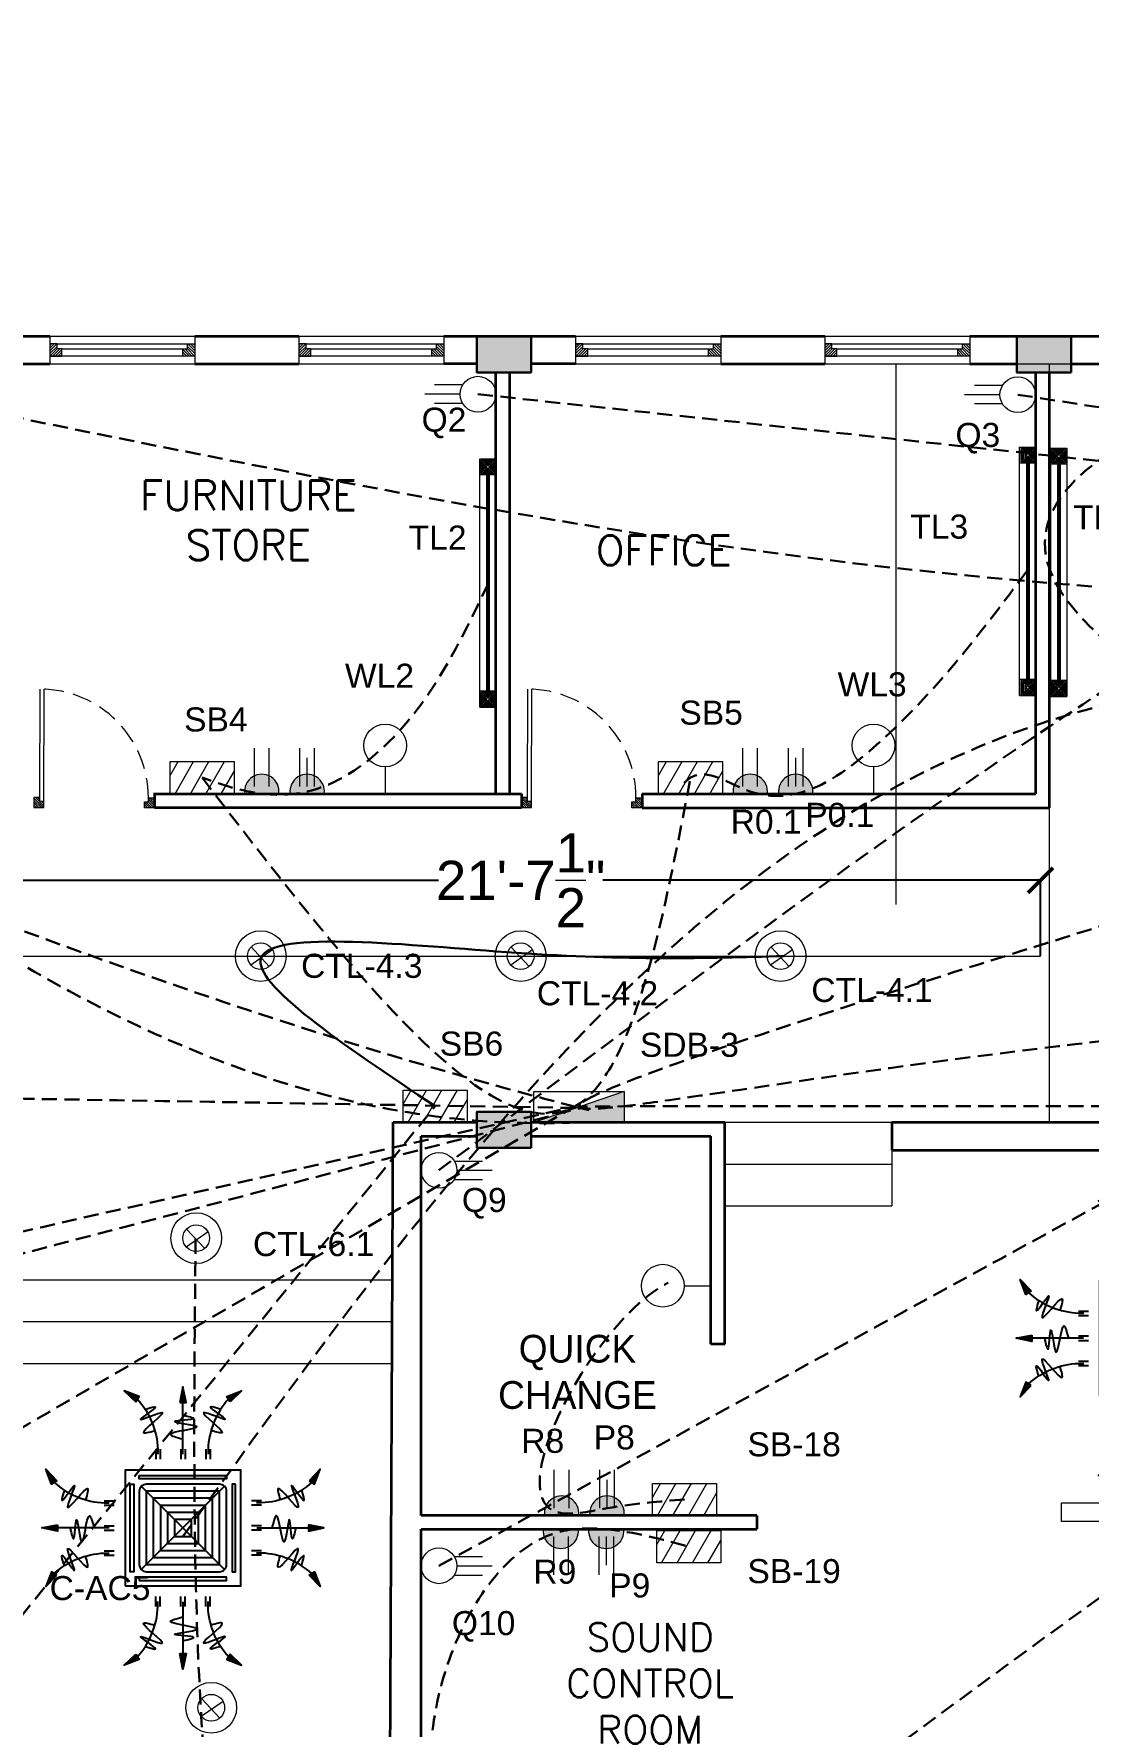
# Model space of a CAD drawing. Header units: inches. Extents: x 845 to 17085, y 908 to 10810.
# Drawn here: x 4274.1 to 4537.1, y 6670.6 to 7092.8 of the extents above; entities that cross this region are included whole.
import ezdxf

# ---------------------------------------------------------------- set-up
doc = ezdxf.new("R2010")
doc.units = ezdxf.units.IN
doc.header["$LTSCALE"] = 15
doc.header["$MEASUREMENT"] = 0
for name, pattern in [('ACAD_ISO04W100', [30.5, 24, -3, 0.5, -3]), ('CENTER2', [1.125, 0.75, -0.125, 0.125, -0.125]), ('CONTINUA', [0]), ('DASHED2', [0.375, 0.25, -0.125]), ('HIDDEN', [0.375, 0.25, -0.125])]:
    doc.linetypes.add(name, pattern=pattern)
for name, color, linetype, lineweight in [('.15', 4, 'Continuous', 15), ('c1', 21, 'Continuous', 30), ('E. Fixture', 6, 'Continuous', 20), ('FURN', 43, 'Continuous', 18), ('FURN 2', 34, 'Continuous', 15), ('GRID', 8, 'ACAD_ISO04W100', 5), ('HATCH', 251, 'Continuous', 5), ('humans', 7, 'Continuous', 15), ('PDF_Layer1', 1, 'Continuous', 18), ('SLD', 140, 'Continuous', 9), ('wall 1', 1, 'Continuous', 35), ('WIND & DOOR', 160, 'Continuous', 9)]:
    doc.layers.add(name, color=color, linetype=linetype, lineweight=lineweight)
for name, color, linetype in [('AIR', 7, 'Continuous'), ('AIR-00', 8, 'Continuous'), ('AIR-01', 105, 'Continuous'), ('AIR-02', 2, 'Continuous'), ('AIR-04', 40, 'Continuous'), ('DB cable', 141, 'HIDDEN'), ('SB cable', 58, 'CENTER2'), ('Text', 255, 'Continuous')]:
    doc.layers.add(name, color=color, linetype=linetype)
doc.layers.add('door and window', color=7, linetype='Continuous', lineweight=25, true_color=0x0609c1)
doc.styles.add('ROMANS', font='ROMANS')
doc.styles.get("Standard").update_dxf_attribs({"font": 'arial.ttf'})
doc.dimstyles.get("Standard").update_dxf_attribs({"dimtxt": 9.75, "dimasz": 6.25, "dimexe": 0.18, "dimexo": 0.0625, "dimgap": 0.09, "dimtad": 0, "dimdec": 1, "dimzin": 0, "dimdsep": 46, "dimlunit": 4, "dimtxsty": 'Standard', "dimblk": 'ARCHTICK', "dimcen": 0.09, "dimadec": 0, "dimazin": 0, "dimtfac": 1, "dimtdec": 1, "dimtofl": 0, "dimtmove": 0, "dimatfit": 3, "dimldrblk": 'ARCHTICK', "dimfxl": 1, "dimtolj": 1, "dimtzin": 0, "dimlwd": 25, "dimarcsym": 0})

# ---------------------------------------------------------------- blocks, each defined once
blk = doc.blocks.new('C')
at = {"layer": 'E. Fixture'}
blk.add_hatch(color=256, dxfattribs=at).paths.add_polyline_path([(27131.11, -3595.1), (27140.34, -3595.1), (27140.34, -3591.94)])
blk.add_line((27140.34, -3591.94), (27131.11, -3595.1), dxfattribs=at)
blk.add_lwpolyline([(27131.11, -3591.94), (27140.34, -3591.94), (27140.34, -3595.1), (27131.11, -3595.1), (27131.11, -3591.94)], dxfattribs=at)
blk = doc.blocks.new('05')
at = {"layer": 'E. Fixture'}
blk.add_hatch(color=256, dxfattribs=at).paths.add_polyline_path([(27124.32, -3822.56), (27124.32, -3814.56, 1.138442)])
for p, q in [((27124.32, -3822.56), (27124.32, -3814.56)), ((27122.65, -3816.83), (27113.67, -3816.83)), ((27122.65, -3818.56), (27115.97, -3818.56)), ((27122.65, -3820.28), (27113.67, -3820.28))]:
    blk.add_line(p, q, dxfattribs=at)
blk.add_arc((27123.8, -3818.56), 4.03, 82.5917, 277.4083, dxfattribs=at)
blk = doc.blocks.new('10')
at = {"layer": 'E. Fixture'}
blk.add_hatch(color=256, dxfattribs=at).paths.add_polyline_path([(27132.13, -3831.38), (27132.13, -3823.38, 1.138442)])
for p, q in [((27130.46, -3825.65), (27121.48, -3825.65)), ((27132.13, -3831.38), (27132.13, -3823.38)), ((27130.46, -3829.1), (27121.48, -3829.1))]:
    blk.add_line(p, q, dxfattribs=at)
blk.add_arc((27131.61, -3827.38), 4.03, 82.5917, 277.4083, dxfattribs=at)
blk = doc.blocks.new('oo')
at = {"layer": 'E. Fixture', "lineweight": 15}
for p, q in [((755.23, 589.1), (809.18, 589.1)), ((755.23, 589.03), (809.18, 589.03)), ((755.23, 588.97), (809.18, 588.97)), ((755.23, 588.9), (809.18, 588.9)), ((755.23, 588.77), (809.18, 588.77)), ((755.23, 588.63), (809.18, 588.63)), ((755.23, 588.57), (809.18, 588.57)), ((755.23, 588.5), (809.18, 588.5)), ((755.23, 588.43), (809.18, 588.43)), ((755.23, 588.43), (809.18, 588.43))]:
    blk.add_line(p, q, dxfattribs=at)
at = {"layer": 'E. Fixture', "color": 5, "lineweight": 15}
blk.add_lwpolyline([(751.23, 590.77), (813.18, 590.77), (813.18, 586.76), (751.23, 586.76), (751.23, 590.77)], dxfattribs=at)
at = {"layer": 'HATCH', "lineweight": 15}
for points in [[(751.23, 590.77), (755.23, 590.77), (755.23, 586.76), (751.23, 586.76)], [(751.56, 590.43), (754.89, 590.43), (754.89, 587.1), (751.56, 587.1)], [(751.89, 590.1), (754.56, 590.1), (754.56, 587.43), (751.89, 587.43)], [(752.23, 589.77), (754.23, 589.77), (754.23, 587.76), (752.23, 587.76)], [(752.56, 589.43), (753.89, 589.43), (753.89, 588.1), (752.56, 588.1)], [(752.89, 589.1), (753.56, 589.1), (753.56, 588.43), (752.89, 588.43)], [(813.18, 590.77), (809.18, 590.77), (809.18, 586.76), (813.18, 586.76)], [(812.85, 590.43), (809.51, 590.43), (809.51, 587.1), (812.85, 587.1)], [(812.52, 590.1), (809.85, 590.1), (809.85, 587.43), (812.52, 587.43)], [(812.18, 589.77), (810.18, 589.77), (810.18, 587.76), (812.18, 587.76)], [(811.85, 589.43), (810.52, 589.43), (810.52, 588.1), (811.85, 588.1)], [(811.52, 589.1), (810.85, 589.1), (810.85, 588.43), (811.52, 588.43)]]:
    blk.add_lwpolyline(points, close=True, dxfattribs=at)
blk = doc.blocks.new('FCU-13000P (CASSETTE SPLIT)')
at = {"layer": 'AIR-00', "ltscale": 3}
for p, q in [((0, 0.523), (0, 1)), ((-0.193, 0.558), (-0.193, 0.487)), ((-0.162, 0.558), (-0.162, 0.487)), ((-0.016, 0.558), (-0.016, 0.487)), ((0.016, 0.558), (0.016, 0.487)), ((0.162, 0.558), (0.162, 0.487)), ((0.193, 0.558), (0.193, 0.487)), ((-0.558, 0.193), (-0.487, 0.193)), ((-0.558, 0.162), (-0.487, 0.162)), ((0.558, 0.193), (0.487, 0.193)), ((0.558, 0.162), (0.487, 0.162)), ((-0.523, 0), (-1, 0)), ((-0.558, 0.016), (-0.487, 0.016)), ((0.558, 0.016), (0.487, 0.016)), ((0.523, 0), (1, 0)), ((-0.558, -0.016), (-0.487, -0.016)), ((0.558, -0.016), (0.487, -0.016)), ((-0.558, -0.162), (-0.487, -0.162)), ((-0.558, -0.193), (-0.487, -0.193)), ((0.558, -0.162), (0.487, -0.162)), ((0.558, -0.193), (0.487, -0.193)), ((-0.193, -0.558), (-0.193, -0.487)), ((-0.162, -0.558), (-0.162, -0.487)), ((-0.016, -0.558), (-0.016, -0.487)), ((0, -0.523), (0, -1)), ((0.016, -0.558), (0.016, -0.487)), ((0.162, -0.558), (0.162, -0.487)), ((0.193, -0.558), (0.193, -0.487))]:
    blk.add_line(p, q, dxfattribs=at)
at = {"layer": 'AIR-00'}
for p, q in [((0.295, -0.295), (-0.295, 0.295)), ((0.295, 0.295), (-0.295, -0.295))]:
    blk.add_line(p, q, dxfattribs=at)
at = {"layer": 'AIR-00', "ltscale": 3}
for points in [[(-0.335, 0.895), (-0.311, 0.932), (-0.416, 0.973)], [(-0.022, 0.89), (0.022, 0.89), (0, 1)], [(0.335, 0.895), (0.311, 0.932), (0.416, 0.973)], [(-0.895, 0.335), (-0.932, 0.311), (-0.973, 0.416)], [(0.895, 0.335), (0.932, 0.311), (0.973, 0.416)], [(-0.89, 0.022), (-0.89, -0.022), (-1, 0)], [(0.89, 0.022), (0.89, -0.022), (1, 0)], [(-0.895, -0.335), (-0.932, -0.311), (-0.973, -0.416)], [(0.895, -0.335), (0.932, -0.311), (0.973, -0.416)], [(-0.335, -0.895), (-0.311, -0.932), (-0.416, -0.973)], [(-0.022, -0.89), (0.022, -0.89), (0, -1)], [(0.335, -0.895), (0.311, -0.932), (0.416, -0.973)]]:
    blk.add_lwpolyline(points, close=True, dxfattribs=at)
at = {"layer": 'AIR-00'}
for points in [[(-0.323, 0.914, -0.171809), (-0.178, 0.558), (-0.178, 0.522)], [(0.323, 0.914, 0.171809), (0.178, 0.558), (0.178, 0.522)], [(-0.914, 0.323, 0.171809), (-0.558, 0.178), (-0.522, 0.178)], [(0.914, 0.323, -0.171809), (0.558, 0.178), (0.522, 0.178)], [(-0.914, -0.323, -0.171809), (-0.558, -0.178), (-0.522, -0.178)], [(0.914, -0.323, 0.171809), (0.558, -0.178), (0.522, -0.178)], [(-0.323, -0.914, 0.171809), (-0.178, -0.558), (-0.178, -0.522)], [(0.323, -0.914, -0.171809), (0.178, -0.558), (0.178, -0.522)]]:
    blk.add_lwpolyline(points, format="xyb", dxfattribs=at)
for points in [[(-0.26, -0.26), (0.26, -0.26), (0.26, 0.26), (-0.26, 0.26)], [(-0.21, -0.21), (0.21, -0.21), (0.21, 0.21), (-0.21, 0.21)], [(-0.16, -0.16), (0.16, -0.16), (0.16, 0.16), (-0.16, 0.16)], [(-0.11, -0.11), (0.11, -0.11), (0.11, 0.11), (-0.11, 0.11)], [(-0.06, -0.06), (0.06, -0.06), (0.06, 0.06), (-0.06, 0.06)]]:
    blk.add_lwpolyline(points, close=True, dxfattribs=at)
at = {"layer": 'AIR-00', "ltscale": 3}
for points in [[(-0.268, 0.84), (-0.231, 0.852), (-0.134, 0.882), (-0.422, 0.704), (0.005, 0.903), (-0.358, 0.645), (-0.239, 0.678), (-0.199, 0.69)], [(0.268, 0.84), (0.231, 0.852), (0.134, 0.882), (0.422, 0.704), (-0.005, 0.903), (0.358, 0.645), (0.239, 0.678), (0.199, 0.69)], [(-0.84, 0.268), (-0.852, 0.231), (-0.882, 0.134), (-0.704, 0.422), (-0.903, -0.005), (-0.645, 0.358), (-0.678, 0.239), (-0.69, 0.199)], [(0.84, 0.268), (0.852, 0.231), (0.882, 0.134), (0.704, 0.422), (0.903, -0.005), (0.645, 0.358), (0.678, 0.239), (0.69, 0.199)], [(-0.84, -0.268), (-0.852, -0.231), (-0.882, -0.134), (-0.704, -0.422), (-0.903, 0.005), (-0.645, -0.358), (-0.678, -0.239), (-0.69, -0.199)], [(0.84, -0.268), (0.852, -0.231), (0.882, -0.134), (0.704, -0.422), (0.903, 0.005), (0.645, -0.358), (0.678, -0.239), (0.69, -0.199)], [(-0.268, -0.84), (-0.231, -0.852), (-0.134, -0.882), (-0.422, -0.704), (0.005, -0.903), (-0.358, -0.645), (-0.239, -0.678), (-0.199, -0.69)], [(0.268, -0.84), (0.231, -0.852), (0.134, -0.882), (0.422, -0.704), (-0.005, -0.903), (0.358, -0.645), (0.239, -0.678), (0.199, -0.69)]]:
    blk.add_open_spline(points, degree=3, knots=[0.0032834, 0.0032834, 0.0032834, 0.0032834, 0.0712567, 0.1924075, 0.3347111, 0.5062145, 0.5813292, 0.5813292, 0.5813292, 0.5813292], dxfattribs=at)
for points in [[(0, 0.8), (0.077, 0.776), (-0.058, 0.755), (0.098, 0.718), (-0.087, 0.663), (0, 0.631)], [(-0.8, 0), (-0.776, -0.077), (-0.755, 0.058), (-0.718, -0.098), (-0.663, 0.087), (-0.631, 0)], [(0.8, 0), (0.776, -0.077), (0.755, 0.058), (0.718, -0.098), (0.663, 0.087), (0.631, 0)], [(0, -0.8), (0.077, -0.776), (-0.058, -0.755), (0.098, -0.718), (-0.087, -0.663), (0, -0.631)]]:
    blk.add_spline(points, degree=3, dxfattribs=at)
for points in [[(-0.416, 0.973), (-0.335, 0.895), (-0.311, 0.932)], [(0, 1), (-0.022, 0.89), (0.022, 0.89)], [(0.416, 0.973), (0.335, 0.895), (0.311, 0.932)], [(-0.973, 0.416), (-0.895, 0.335), (-0.932, 0.311)], [(0.973, 0.416), (0.895, 0.335), (0.932, 0.311)], [(-1, 0), (-0.89, 0.022), (-0.89, -0.022)], [(1, 0), (0.89, 0.022), (0.89, -0.022)], [(-0.973, -0.416), (-0.895, -0.335), (-0.932, -0.311)], [(0.973, -0.416), (0.895, -0.335), (0.932, -0.311)], [(-0.416, -0.973), (-0.335, -0.895), (-0.311, -0.932)], [(0, -1), (-0.022, -0.89), (0.022, -0.89)], [(0.416, -0.973), (0.335, -0.895), (0.311, -0.932)]]:
    blk.add_solid(points, dxfattribs=at)
at = {"layer": 'AIR-01'}
for points in [[(-0.31, 0.372), (0.31, 0.372), (0.31, 0.348), (-0.31, 0.348)], [(-0.373, 0.31), (-0.348, 0.31), (-0.348, -0.31), (-0.373, -0.31)], [(0.372, 0.31), (0.348, 0.31), (0.348, -0.31), (0.372, -0.31)], [(-0.31, -0.373), (0.31, -0.373), (0.31, -0.348), (-0.31, -0.348)]]:
    blk.add_lwpolyline(points, close=True, dxfattribs=at)
at = {"layer": 'AIR-02'}
blk.add_lwpolyline([(-0.26, -0.31), (0.26, -0.31, 0.414214), (0.31, -0.26), (0.31, 0.26, 0.414214), (0.26, 0.31), (-0.26, 0.31, 0.414214), (-0.31, 0.26), (-0.31, -0.26, 0.414214)], format="xyb", close=True, dxfattribs=at)
at = {"layer": 'AIR-04'}
blk.add_lwpolyline([(-0.41, -0.41), (0.41, -0.41), (0.41, 0.41), (-0.41, 0.41)], close=True, dxfattribs=at)
blk = doc.blocks.new('_ArchTick')
at = {"layer": 'GRID', "color": 0, "const_width": 0.15}
blk.add_lwpolyline([(-0.5, -0.5), (0.5, 0.5)], dxfattribs=at)
blk = doc.blocks.new('*D204')
at = {"layer": 'Defpoints', "color": 0, "linetype": 'ByBlock', "lineweight": 211, "transparency": 16777216}
for p in [(4265.85, 6881.62), (4265.85, 6862.71), (4525.19, 6862.71)]:
    blk.add_point(p, dxfattribs=at)
at = {"layer": 'humans', "color": 0, "linetype": 'ByBlock', "lineweight": -2, "transparency": 16777216}
for p, q in [((4265.85, 6862.77), (4265.85, 6881.8)), ((4525.19, 6862.77), (4525.19, 6881.8))]:
    blk.add_line(p, q, dxfattribs=at)
at = {"layer": 'humans', "color": 0, "linetype": 'Continuous', "lineweight": 25, "transparency": 16777216}
for p, q in [((4265.85, 6881.62), (4375.05, 6881.62)), ((4525.19, 6881.62), (4416, 6881.62))]:
    blk.add_line(p, q, dxfattribs=at)
at = {"layer": 'humans', "color": 0, "linetype": 'ByBlock', "lineweight": 25, "transparency": 16777216, "xscale": 6.25, "yscale": 6.25, "zscale": 6.25}
for p, rotation in [((4265.85, 6881.62), 179.9999999999604), ((4525.19, 6881.62), 359.9999999999604)]:
    blk.add_blockref('_ArchTick', p, dxfattribs=dict(at, rotation=rotation))
at = {"layer": 'humans', "color": 0, "linetype": 'ByBlock', "transparency": 16777216, "insert": (4395.52, 6881.62), "char_height": 9.75, "attachment_point": 5}
blk.add_mtext('\\A1;21\'-7{\\H1x;\\S1/2;}"', dxfattribs=at)

msp = doc.modelspace()

# ---------------------------------------------------------------- hatches: boundary and pattern name
at = {"layer": 'E. Fixture', "lineweight": 5}
h = msp.add_hatch(dxfattribs=at)
h.set_pattern_fill('ANSI31', color=256, scale=26.668912, angle=15, style=0)
h.set_pattern_definition([(60, (-66523.5094, 14341.5154), (-2.88699442, 1.666807), [])])
h.paths.add_polyline_path([(4308.04, 6903.22), (4324.04, 6903.22), (4324.04, 6911.23), (4308.04, 6911.23)])
h = msp.add_hatch(dxfattribs=at)
h.set_pattern_fill('ANSI31', color=256, scale=26.668912, angle=15, style=0)
h.set_pattern_definition([(60, (-66401.6426, 14341.5154), (-2.88699442, 1.666807), [])])
h.paths.add_polyline_path([(4429.91, 6903.22), (4445.91, 6903.22), (4445.91, 6911.23), (4429.91, 6911.23)])
h = msp.add_hatch(dxfattribs=at)
h.set_pattern_fill('ANSI31', color=256, scale=26.668912, angle=15, style=0)
h.set_pattern_definition([(60, (-66465.3825, 14259.537), (-2.88699442, 1.666807), [])])
h.paths.add_polyline_path([(4366.17, 6821.25), (4382.17, 6821.25), (4382.17, 6829.25), (4366.17, 6829.25)])
h = msp.add_hatch(dxfattribs=at)
h.set_pattern_fill('ANSI31', color=256, scale=26.668912, angle=15, style=0)
h.set_pattern_definition([(60, (-66403.1404, 14161.4848), (-2.88699442, 1.666807), [])])
h.paths.add_polyline_path([(4428.41, 6723.19), (4444.41, 6723.19), (4444.41, 6731.19), (4428.41, 6731.19)])
h = msp.add_hatch(dxfattribs=at)
h.set_pattern_fill('ANSI31', color=256, scale=26.668912, angle=15, style=0)
h.set_pattern_definition([(60, (-66402.1014, 14149.6884), (-2.88699442, 1.666807), [])])
h.paths.add_polyline_path([(4429.45, 6711.4), (4445.45, 6711.4), (4445.45, 6719.4), (4429.45, 6719.4)])
at = {"layer": 'HATCH'}
h = msp.add_hatch(color=256, dxfattribs=at)
h.dxf.hatch_style = 1
h.paths.add_polyline_path([(4398.17, 7017.37), (4398.17, 7008.32), (4384.6, 7008.32), (4384.6, 7017.37)])
h = msp.add_hatch(color=256, dxfattribs=at)
h.dxf.hatch_style = 1
h.paths.add_polyline_path([(4532.85, 7017.37), (4532.85, 7008.32), (4519.28, 7008.32), (4519.28, 7017.37)])
at = {"layer": 'HATCH', "lineweight": 0, "true_color": 0x000000}
h = msp.add_hatch(dxfattribs=at)
h.set_pattern_fill('ANSI31', color=18, scale=0.120624, angle=90)
h.set_pattern_definition([(135, (968244.89692, -905098.8469), (-0.27080908924, -0.27080908924), [])])
h.paths.add_polyline_path([(4275.57, 6901.26), (4275.58, 6902.26), (4274.07, 6902.26), (4274.06, 6899.76), (4276.57, 6899.75), (4276.57, 6901.26)])
h.paths.add_polyline_path([(4302.64, 6901.22), (4301.64, 6901.22), (4301.64, 6899.71), (4304.14, 6899.71), (4304.15, 6902.22), (4302.64, 6902.22)])
h = msp.add_hatch(dxfattribs=at)
h.set_pattern_fill('ANSI31', color=18, scale=0.120624, angle=90)
h.set_pattern_definition([(135, (968366.54948, -905098.8469), (-0.27080908924, -0.27080908924), [])])
h.paths.add_polyline_path([(4397.22, 6901.26), (4397.23, 6902.26), (4395.72, 6902.26), (4395.72, 6899.76), (4398.22, 6899.75), (4398.22, 6901.26)])
h.paths.add_polyline_path([(4424.29, 6901.22), (4423.29, 6901.22), (4423.29, 6899.71), (4425.8, 6899.71), (4425.8, 6902.22), (4424.29, 6902.22)])
at = {"layer": 'HATCH'}
h = msp.add_hatch(color=256, dxfattribs=at)
h.dxf.hatch_style = 1
h.paths.add_polyline_path([(4398.17, 6823.91), (4398.17, 6814.87), (4384.6, 6814.87), (4384.6, 6823.91)])

# ---------------------------------------------------------------- linework, layer by layer
at = {"layer": '.15', "lineweight": 15}
for p, q in [((4278.04, 7017.37), (4314.23, 7017.37)), ((4340.17, 7017.37), (4376.36, 7017.37)), ((4409.24, 7017.37), (4445.43, 7017.37)), ((4471.37, 7017.37), (4507.56, 7017.37)), ((4278.04, 7010.43), (4314.23, 7010.43)), ((4340.17, 7010.43), (4376.36, 7010.43)), ((4409.24, 7010.43), (4445.43, 7010.43)), ((4471.37, 7010.43), (4507.56, 7010.43))]:
    msp.add_line(p, q, dxfattribs=at)
at = {"layer": 'c1'}
for points in [[(4398.17, 7008.32), (4398.17, 7017.37), (4384.6, 7017.37), (4384.6, 7008.32)], [(4532.85, 7008.32), (4532.85, 7017.37), (4519.28, 7017.37), (4519.28, 7008.32)], [(4398.17, 6814.87), (4398.17, 6823.91), (4384.6, 6823.91), (4384.6, 6814.87)]]:
    msp.add_lwpolyline(points, close=True, dxfattribs=at)
at = {"layer": 'DB cable', "linetype": 'DASHED2', "lineweight": 30}
for points in [[(4375.14, 6809.29), (4822.4, 6953.4), (4822.98, 6952.24)], [(4256.8, 6999.73), (4477.9, 6960.81), (4819.46, 6954.51), (4827.89, 6955.77), (4828.17, 6955.87)], [(4384.87, 7002.88), (4823.67, 6955.77)], [(4519.55, 7002.76), (4823.67, 6955.77)], [(4311.26, 6717.95), (4671.8, 6918.97), (5008.6, 6772.3), (4840.26, 6911.73), (4839.89, 6910.23)], [(4134.67, 6966.06), (4410.06, 6821.25), (4411.32, 6821.31)], [(4375.14, 6710.63), (4823.67, 6955.77)], [(4130.67, 6925.04), (4410.47, 6824.82), (4412.52, 6824.3)], [(4153.86, 6241.6), (4206.56, 6407.66), (4327.81, 6538.26), (4840.26, 6907.51)], [(4316.04, 6907.23), (4409.01, 6825.19), (4437.91, 6907.23)], [(4417.44, 6096.77), (4667.05, 6096.77), (4879.94, 6097.38), (4990.86, 6518.54), (4840.26, 6907.51)], [(4417.69, 6243.27), (4665.19, 6241.13), (4883.3, 6241.13), (4840.26, 6907.51)], [(4417.93, 6387.59), (4665.43, 6387.59), (4881.43, 6383.95), (4840.26, 6907.51)], [(4225.47, 6827.91), (4410.47, 6824.82)], [(4226.23, 6719.02), (4411.79, 6826.81)], [(4105.53, 6756.5), (4409.01, 6825.19)], [(4148.49, 6756.5), (4410.47, 6824.82)], [(4231.81, 6649.9), (4374.17, 6825.25)], [(4648.45, 6825.25), (4410.04, 6825.24)]]:
    msp.add_spline(points, degree=3, dxfattribs=at)
at = {"layer": 'DB cable', "color": 6, "linetype": 'DASHED2', "lineweight": 30}
msp.add_spline([(4128.72, 6442.09), (5275.24, 6402.93), (4920.92, 6825.11), (4410.06, 6825.11), (4823.67, 6955.77)], degree=3, dxfattribs=at)
at = {"layer": 'door and window', "color": 18, "lineweight": 0, "true_color": 0x000000}
for p, q in [((4275.58, 6902.26), (4275.62, 6929.32)), ((4276.57, 6901.26), (4276.61, 6929.3)), ((4397.23, 6902.26), (4397.27, 6929.32)), ((4398.22, 6901.26), (4398.27, 6929.3))]:
    msp.add_line(p, q, dxfattribs=at)
for points in [[(4276.57, 6899.75), (4276.57, 6901.26), (4275.57, 6901.26), (4275.58, 6902.26), (4274.07, 6902.26), (4274.06, 6899.76), (4276.57, 6899.75)], [(4301.64, 6899.71), (4301.64, 6901.22), (4302.64, 6901.22), (4302.64, 6902.22), (4304.15, 6902.22), (4304.14, 6899.71), (4301.64, 6899.71)], [(4398.22, 6899.75), (4398.22, 6901.26), (4397.22, 6901.26), (4397.23, 6902.26), (4395.72, 6902.26), (4395.72, 6899.76), (4398.22, 6899.75)], [(4423.29, 6899.71), (4423.29, 6901.22), (4424.29, 6901.22), (4424.29, 6902.22), (4425.8, 6902.22), (4425.8, 6899.71), (4423.29, 6899.71)]]:
    msp.add_lwpolyline(points, dxfattribs=at)
at = {"layer": 'E. Fixture', "lineweight": 5}
for p, q in [((4381.01, 7005.18), (4374.03, 7005.18)), ((4515.69, 7005.06), (4508.71, 7005.06)), ((4380.41, 7002.88), (4371.6, 7002.88)), ((4381.01, 7000.58), (4374.03, 7000.58)), ((4515.1, 7002.76), (4506.28, 7002.76)), ((4515.69, 7000.45), (4508.71, 7000.45)), ((4361.69, 6909.89), (4361.69, 6903.22)), ((4483.56, 6909.89), (4483.56, 6903.22)), ((4359.67, 6903.22), (4363.71, 6903.22)), ((4481.54, 6903.22), (4485.58, 6903.22)), ((4333.64, 6864.26), (4328.19, 6860.49)), ((4328.26, 6864.99), (4332.81, 6860.14)), ((4398.47, 6864.26), (4393.03, 6860.49)), ((4393.09, 6864.99), (4397.65, 6860.14)), ((4463.31, 6864.26), (4457.86, 6860.49)), ((4457.93, 6864.99), (4462.48, 6860.14)), ((4379, 6811.59), (4385.98, 6811.59)), ((4379.59, 6809.29), (4388.4, 6809.29)), ((4379, 6806.99), (4385.98, 6806.99)), ((4317.53, 6793.9), (4312.09, 6790.14)), ((4312.15, 6794.63), (4316.71, 6789.78)), ((4436.33, 6780.5), (4443, 6780.5)), ((4443, 6782.52), (4443, 6778.48)), ((4379, 6712.94), (4385.98, 6712.94)), ((4379, 6708.33), (4385.98, 6708.33)), ((4379.59, 6710.63), (4388.4, 6710.63)), ((4321.28, 6676.77), (4315.84, 6673)), ((4315.9, 6677.5), (4320.46, 6672.65))]:
    msp.add_line(p, q, dxfattribs=at)
for points in [[(4308.04, 6911.23), (4324.04, 6911.23), (4324.04, 6903.22), (4308.04, 6903.22)], [(4429.91, 6911.23), (4445.91, 6911.23), (4445.91, 6903.22), (4429.91, 6903.22)], [(4366.17, 6829.25), (4382.17, 6829.25), (4382.17, 6821.25), (4366.17, 6821.25)], [(4428.41, 6731.19), (4444.41, 6731.19), (4444.41, 6723.19), (4428.41, 6723.19)], [(4429.45, 6719.4), (4445.45, 6719.4), (4445.45, 6711.4), (4429.45, 6711.4)]]:
    msp.add_lwpolyline(points, close=True, dxfattribs=at)
for centre, radius in [((4384.87, 7002.88), 4.46), ((4519.55, 7002.76), 4.46), ((4361.69, 6915.23), 5.33), ((4483.56, 6915.23), 5.33), ((4330.68, 6862.71), 6.33), ((4395.52, 6862.71), 6.33), ((4460.36, 6862.71), 6.33), ((4330.68, 6862.71), 3.33), ((4395.52, 6862.71), 3.33), ((4460.36, 6862.71), 3.33), ((4375.14, 6809.29), 4.46), ((4314.58, 6792.35), 6.33), ((4314.58, 6792.35), 3.33), ((4431, 6780.5), 5.33), ((4375.14, 6710.63), 4.46), ((4318.33, 6675.22), 6.33), ((4318.33, 6675.22), 3.33)]:
    msp.add_circle(centre, radius, dxfattribs=at)
at = {"layer": 'FURN'}
for p, q in [((4264.93, 6781.93), (4363.6, 6781.93)), ((4264.93, 6771.53), (4363.6, 6771.53)), ((4264.93, 6761.12), (4363.6, 6761.12))]:
    msp.add_line(p, q, dxfattribs=at)
at = {"layer": 'FURN 2'}
for p, q in [((4446.47, 6821.25), (4488.08, 6821.25)), ((4488.08, 6814.31), (4488.08, 6800.44)), ((4446.47, 6810.84), (4488.08, 6810.84)), ((4446.47, 6800.44), (4488.08, 6800.44))]:
    msp.add_line(p, q, dxfattribs=at)
at = {"layer": 'HATCH', "lineweight": 0}
for p, q in [((4278.04, 7014.99), (4278.45, 7015.41)), ((4278.04, 7014.33), (4279.11, 7015.41)), ((4278.04, 7013.67), (4279.78, 7015.41)), ((4278.04, 7013.01), (4279.85, 7014.82)), ((4278.09, 7012.39), (4279.89, 7014.2)), ((4278.75, 7012.39), (4280.56, 7014.2)), ((4279.41, 7012.39), (4281.06, 7014.04)), ((4280.07, 7012.39), (4281.06, 7013.38)), ((4280.73, 7012.39), (4281.06, 7012.71)), ((4312.86, 7012.39), (4311.21, 7014.04)), ((4312.2, 7012.39), (4311.21, 7013.38)), ((4311.53, 7012.39), (4311.21, 7012.71)), ((4313.52, 7012.39), (4311.71, 7014.2)), ((4314.18, 7012.39), (4312.37, 7014.2)), ((4314.23, 7013.01), (4312.42, 7014.82)), ((4314.23, 7013.67), (4312.49, 7015.41)), ((4314.23, 7014.33), (4313.15, 7015.41)), ((4314.23, 7014.99), (4313.81, 7015.41)), ((4340.17, 7014.99), (4340.58, 7015.41)), ((4340.17, 7014.33), (4341.24, 7015.41)), ((4340.17, 7013.67), (4341.91, 7015.41)), ((4340.17, 7013.01), (4341.98, 7014.82)), ((4340.21, 7012.39), (4342.02, 7014.2)), ((4340.88, 7012.39), (4342.69, 7014.2)), ((4341.54, 7012.39), (4343.18, 7014.04)), ((4342.2, 7012.39), (4343.18, 7013.38)), ((4342.86, 7012.39), (4343.18, 7012.71)), ((4374.99, 7012.39), (4373.34, 7014.04)), ((4374.32, 7012.39), (4373.34, 7013.38)), ((4373.66, 7012.39), (4373.34, 7012.71)), ((4375.65, 7012.39), (4373.84, 7014.2)), ((4376.31, 7012.39), (4374.5, 7014.2)), ((4376.36, 7013.01), (4374.55, 7014.82)), ((4376.36, 7013.67), (4374.62, 7015.41)), ((4376.36, 7014.33), (4375.28, 7015.41)), ((4376.36, 7014.99), (4375.94, 7015.41)), ((4409.24, 7014.99), (4409.66, 7015.41)), ((4409.24, 7014.33), (4410.32, 7015.41)), ((4409.24, 7013.67), (4410.98, 7015.41)), ((4409.24, 7013.01), (4411.05, 7014.82)), ((4409.29, 7012.39), (4411.1, 7014.2)), ((4409.95, 7012.39), (4411.76, 7014.2)), ((4410.61, 7012.39), (4412.26, 7014.04)), ((4411.28, 7012.39), (4412.26, 7013.38)), ((4411.94, 7012.39), (4412.26, 7012.71)), ((4444.06, 7012.39), (4442.42, 7014.04)), ((4443.4, 7012.39), (4442.42, 7013.38)), ((4442.74, 7012.39), (4442.42, 7012.71)), ((4444.72, 7012.39), (4442.91, 7014.2)), ((4445.39, 7012.39), (4443.58, 7014.2)), ((4445.43, 7013.01), (4443.62, 7014.82)), ((4445.43, 7013.67), (4443.69, 7015.41)), ((4445.43, 7014.33), (4444.36, 7015.41)), ((4445.43, 7014.99), (4445.02, 7015.41)), ((4471.37, 7014.99), (4471.79, 7015.41)), ((4471.37, 7014.33), (4472.45, 7015.41)), ((4471.37, 7013.67), (4473.11, 7015.41)), ((4471.37, 7013.01), (4473.18, 7014.82)), ((4471.42, 7012.39), (4473.23, 7014.2)), ((4472.08, 7012.39), (4473.89, 7014.2)), ((4472.74, 7012.39), (4474.39, 7014.04)), ((4473.41, 7012.39), (4474.39, 7013.38)), ((4474.07, 7012.39), (4474.39, 7012.71)), ((4506.19, 7012.39), (4504.55, 7014.04)), ((4505.53, 7012.39), (4504.55, 7013.38)), ((4504.87, 7012.39), (4504.55, 7012.71)), ((4506.85, 7012.39), (4505.04, 7014.2)), ((4507.52, 7012.39), (4505.71, 7014.2)), ((4507.56, 7013.01), (4505.75, 7014.82)), ((4507.56, 7013.67), (4505.82, 7015.41)), ((4507.56, 7014.33), (4506.49, 7015.41)), ((4507.56, 7014.99), (4507.15, 7015.41))]:
    msp.add_line(p, q, dxfattribs=at)
at = {"layer": 'humans', "linetype": 'ByBlock'}
for p, q in [((4489.24, 7010.43), (4845.47, 7010.43)), ((4489.24, 6875.58), (4489.24, 7010.43)), ((4265.85, 6862.71), (4525.19, 6862.71))]:
    msp.add_line(p, q, dxfattribs=at)
for points in [[(4527.43, 7010.44), (4813.52, 7010.44), (4813.52, 6821.25), (4527.43, 6821.25)], [(4530.42, 6726.36), (4798.35, 6726.36), (4798.35, 6721.67), (4530.42, 6721.67)]]:
    msp.add_lwpolyline(points, close=True, dxfattribs=at)
for p in [(4330.68, 6862.71), (4395.52, 6862.71), (4460.36, 6862.71)]:
    msp.add_point(p, dxfattribs=at)
at = {"layer": 'PDF_Layer1', "lineweight": 18}
for p, q in [((4278.04, 7017.37), (4278.04, 7010.43)), ((4314.23, 7017.37), (4314.23, 7010.43)), ((4340.17, 7017.37), (4340.17, 7010.43)), ((4376.36, 7017.37), (4376.36, 7010.43)), ((4409.24, 7017.37), (4409.24, 7010.43)), ((4445.43, 7017.37), (4445.43, 7010.43)), ((4471.37, 7017.37), (4471.37, 7010.43)), ((4507.56, 7017.37), (4507.56, 7010.43))]:
    msp.add_line(p, q, dxfattribs=at)
at = {"layer": 'SB cable', "linetype": 'DASHED2', "lineweight": 30}
for points in [[(4560.59, 6965.06), (4634.68, 6967.03), (4702.97, 6965.48), (4774.07, 6965.34), (4774.22, 6920.53), (4703.12, 6920.53), (4631.58, 6920.39), (4561.38, 6920.66), (4560.14, 6874.85), (4629.24, 6873.36), (4702.82, 6875.43), (4771.73, 6873.36), (4814.21, 6958.88), (4527.78, 6958.45), (4722.82, 6823.45), (4605.95, 6825.25), (4648.45, 6825.25)], [(4117.6, 6835.41), (4259.27, 6956.21), (4198.58, 6823.91), (4209.91, 6823.82), (4225.47, 6827.91)], [(4521.81, 6958.71), (4483.56, 6914.72), (4464.14, 6903.22), (4452.8, 6903.78), (4437.91, 6907.23), (4436.2, 6905.82)], [(4387.46, 6955.77), (4361.69, 6915.23), (4342.27, 6903.78), (4330.94, 6903.22), (4316.04, 6907.23)], [(4314.43, 6792.21), (4315.84, 6673), (4320, 6598.07), (4316.58, 6468.54), (4393.47, 6622.69), (4395.3, 6622.2)], [(4438.18, 6643.22), (4377.89, 6643.78), (4405.53, 6719.17), (4416.87, 6719.73), (4437.45, 6715.4)], [(4486.24, 6586.53), (4554.08, 6553.41), (4628.57, 6532.3), (4703.93, 6532.5), (4776.54, 6552.62), (4842.73, 6585.59), (4954.42, 6680.41), (4955.06, 6679.9)]]:
    msp.add_spline(points, degree=3, dxfattribs=at)
at = {"layer": 'SB cable', "color": 2, "linetype": 'ByBlock', "lineweight": 30}
msp.add_spline([(4461.07, 6862.71), (4394.46, 6863.53), (4330.79, 6862.29), (4374.17, 6825.25)], degree=3, dxfattribs=at)
at = {"layer": 'SB cable', "color": 2, "linetype": 'DASHED2', "lineweight": 30}
msp.add_spline([(4436.41, 6727.19), (4417.07, 6724.98), (4405.74, 6723.75), (4431, 6780.5), (4432.35, 6781.24)], degree=3, dxfattribs=at)
at = {"layer": 'wall 1', "ltscale": 1.5}
for p, q in [((4212.27, 7017.37), (4278.04, 7017.37)), ((4314.23, 7017.37), (4340.17, 7017.37)), ((4376.36, 7017.37), (4409.24, 7017.37)), ((4445.43, 7017.37), (4471.37, 7017.37)), ((4507.56, 7017.37), (4555.44, 7017.37)), ((4265.07, 7010.43), (4278.04, 7010.43)), ((4314.23, 7010.43), (4340.17, 7010.43)), ((4384.6, 7010.43), (4376.36, 7010.43)), ((4389.33, 6903.22), (4389.33, 7008.32)), ((4392.79, 6903.22), (4392.79, 7008.32)), ((4409.24, 7010.43), (4398.17, 7010.43)), ((4445.43, 7010.43), (4471.37, 7010.43)), ((4507.56, 7010.43), (4519.28, 7010.43)), ((4524.01, 6903.22), (4524.01, 7008.32)), ((4527.48, 6899.71), (4527.48, 7008.32)), ((4532.85, 7010.43), (4555.44, 7010.43)), ((4303.93, 6903.22), (4392.79, 6903.22)), ((4304.14, 6903.22), (4389.33, 6903.22)), ((4304.14, 6903.22), (4304.14, 6899.71)), ((4392.79, 6903.22), (4395.72, 6903.22)), ((4395.72, 6903.22), (4395.72, 6899.76)), ((4425.8, 6903.22), (4425.8, 6899.76)), ((4425.8, 6903.22), (4524.01, 6903.22)), ((4304.14, 6899.76), (4395.72, 6899.76)), ((4425.8, 6899.71), (4527.48, 6899.71)), ((4362.8, 6636.85), (4363.74, 6821.25)), ((4363.74, 6821.25), (4384.6, 6821.25)), ((4370.68, 6723.19), (4370.68, 6817.78)), ((4370.68, 6817.78), (4384.6, 6817.78)), ((4398.17, 6821.25), (4446.47, 6821.25)), ((4398.17, 6817.78), (4443, 6817.78)), ((4443, 6765.93), (4443, 6817.78)), ((4446.47, 6765.93), (4446.47, 6821.25)), ((4488.08, 6821.25), (4659.45, 6821.25)), ((4488.08, 6821.25), (4488.08, 6814.31)), ((4488.08, 6814.31), (4841.81, 6814.31)), ((4446.47, 6765.93), (4443, 6765.93)), ((4454.45, 6723.19), (4370.68, 6723.19)), ((4454.45, 6723.19), (4454.45, 6719.73)), ((4370.68, 6643.78), (4370.68, 6719.73)), ((4370.68, 6719.73), (4454.45, 6719.73))]:
    msp.add_line(p, q, dxfattribs=at)
at = {"layer": 'WIND & DOOR', "linetype": 'CONTINUA', "lineweight": 5, "ltscale": 0.4}
for p, q in [((4279.85, 7015.41), (4278.04, 7015.41)), ((4278.04, 7015.41), (4278.04, 7012.39)), ((4311.21, 7012.39), (4278.04, 7012.39)), ((4278.04, 7012.39), (4281.06, 7012.39)), ((4279.85, 7014.2), (4279.85, 7015.41)), ((4279.85, 7015.41), (4312.42, 7015.41)), ((4281.06, 7014.2), (4279.85, 7014.2)), ((4281.06, 7012.39), (4281.06, 7014.2)), ((4281.06, 7014.2), (4311.21, 7014.2)), ((4311.21, 7012.39), (4311.21, 7014.2)), ((4311.21, 7014.2), (4312.42, 7014.2)), ((4314.23, 7012.39), (4311.21, 7012.39)), ((4312.42, 7015.41), (4314.23, 7015.41)), ((4312.42, 7014.2), (4312.42, 7015.41)), ((4314.23, 7015.41), (4314.23, 7012.39)), ((4341.98, 7015.41), (4340.17, 7015.41)), ((4340.17, 7015.41), (4340.17, 7012.39)), ((4373.34, 7012.39), (4340.17, 7012.39)), ((4340.17, 7012.39), (4343.18, 7012.39)), ((4341.98, 7014.2), (4341.98, 7015.41)), ((4341.98, 7015.41), (4374.55, 7015.41)), ((4343.18, 7014.2), (4341.98, 7014.2)), ((4343.18, 7012.39), (4343.18, 7014.2)), ((4343.18, 7014.2), (4373.34, 7014.2)), ((4373.34, 7012.39), (4373.34, 7014.2)), ((4373.34, 7014.2), (4374.55, 7014.2)), ((4376.36, 7012.39), (4373.34, 7012.39)), ((4374.55, 7015.41), (4376.36, 7015.41)), ((4374.55, 7014.2), (4374.55, 7015.41)), ((4376.36, 7015.41), (4376.36, 7012.39)), ((4411.05, 7015.41), (4409.24, 7015.41)), ((4409.24, 7015.41), (4409.24, 7012.39)), ((4442.42, 7012.39), (4409.24, 7012.39)), ((4409.24, 7012.39), (4412.26, 7012.39)), ((4411.05, 7014.2), (4411.05, 7015.41)), ((4411.05, 7015.41), (4443.62, 7015.41)), ((4412.26, 7014.2), (4411.05, 7014.2)), ((4412.26, 7012.39), (4412.26, 7014.2)), ((4412.26, 7014.2), (4442.42, 7014.2)), ((4442.42, 7012.39), (4442.42, 7014.2)), ((4442.42, 7014.2), (4443.62, 7014.2)), ((4445.43, 7012.39), (4442.42, 7012.39)), ((4443.62, 7015.41), (4445.43, 7015.41)), ((4443.62, 7014.2), (4443.62, 7015.41)), ((4445.43, 7015.41), (4445.43, 7012.39)), ((4473.18, 7015.41), (4471.37, 7015.41)), ((4471.37, 7015.41), (4471.37, 7012.39)), ((4504.55, 7012.39), (4471.37, 7012.39)), ((4471.37, 7012.39), (4474.39, 7012.39)), ((4473.18, 7014.2), (4473.18, 7015.41)), ((4473.18, 7015.41), (4505.75, 7015.41)), ((4474.39, 7014.2), (4473.18, 7014.2)), ((4474.39, 7012.39), (4474.39, 7014.2)), ((4474.39, 7014.2), (4504.55, 7014.2)), ((4504.55, 7012.39), (4504.55, 7014.2)), ((4504.55, 7014.2), (4505.75, 7014.2)), ((4507.56, 7012.39), (4504.55, 7012.39)), ((4505.75, 7015.41), (4507.56, 7015.41)), ((4505.75, 7014.2), (4505.75, 7015.41)), ((4507.56, 7015.41), (4507.56, 7012.39))]:
    msp.add_line(p, q, dxfattribs=at)
at = {"layer": 'WIND & DOOR', "linetype": 'DASHED2', "lineweight": 9, "ltscale": 1.3}
for centre in [(4275.58, 6902.26), (4397.23, 6902.26)]:
    msp.add_arc(centre, 27.06, 359.9121, 89.9121, dxfattribs=at)

# ---------------------------------------------------------------- block references
at = {"lineweight": 5, "rotation": 270}
for p in [(3798.56, 7737.98), (3933.25, 7740.91), (3941.01, 7740.65)]:
    msp.add_blockref('oo', p, dxfattribs=at)
at = {"layer": 'AIR', "xscale": 35.18938456146591, "yscale": 35.18938456146591, "zscale": 35.18938456146591}
for p in [(4554.36, 6767.39), (4311.26, 6720.07)]:
    msp.add_blockref('FCU-13000P (CASSETTE SPLIT)', p, dxfattribs=at)
at = {"layer": 'E. Fixture', "lineweight": 5, "yscale": 1.066756484549842, "zscale": 1.066756484551622, "rotation": 270}
for name, p, xscale in [('10', (8413.81, 35846.6), 1.066756484552752), ('05', (8415.74, 35838.27), 1.066756484552752), ('10', (8535.68, 35846.6), 1.066756484552752), ('05', (8537.61, 35838.27), 1.066756484552752), ('10', (8488.62, 35666.57), 1.066756484552752), ('05', (8490.54, 35658.24), 1.066756484552752), ('10', (8488.41, -22223.65), -1.066756484552752), ('05', (8490.34, -22215.32), -1.066756484552752)]:
    msp.add_blockref(name, p, dxfattribs=dict(at, xscale=xscale))
at = {"layer": 'E. Fixture', "lineweight": 5, "xscale": 2.443750000005821, "yscale": 2.443750000005821, "zscale": 2.44375}
msp.add_blockref('C', (-61902.87, 15606.77), dxfattribs=at)

# ---------------------------------------------------------------- texts
at = {"layer": 'SLD', "linetype": 'DASHED2', "lineweight": 30}
for s, p in [('Q2', (4370.8, 6993.53)), ('Q3', (4503.99, 6989.72)), ('TL4', (4533.34, 6969.14)), ('TL2', (4367.58, 6964.12)), ('TL3', (4492.72, 6966.86)), ('WL2', (4351.68, 6929.65)), ('WL3', (4474.59, 6927.51)), ('SB4', (4311.56, 6918.75)), ('SB5', (4435.11, 6920.45)), ('R0.1', (4447.9, 6893.23)), ('P0.1', (4466.53, 6894.95)), ('CTL-4.3', (4340.74, 6857.29)), ('CTL-4.2', (4399.55, 6850.45)), ('CTL-4.1', (4468.03, 6851.26)), ('SB6', (4375.32, 6837.89)), ('SDB-3', (4425.27, 6837.59)), ('Q9', (4380.85, 6798.87)), ('CTL-6.1', (4328.73, 6787.89)), ('R8', (4395.67, 6738.8)), ('P8', (4413.74, 6739.66)), ('SB-18', (4452.09, 6737.94)), ('R9', (4398.68, 6706.16)), ('SB-19', (4452.09, 6706.3)), ('C-AC5', (4278, 6702.07)), ('P9', (4417.61, 6702.73)), ('Q10', (4378.35, 6693.33))]:
    msp.add_text(s, height=6, dxfattribs=at).set_placement(p)
at = {"layer": 'Text', "ltscale": 0.115, "attachment_point": 9, "style": 'ROMANS'}
for s, width, gutter_width, insert, char_height in [('\\pxqc;FURNITURE\\PSTORE', 0.00192, 0.00973, (4327.59, 6961.51), 7.4549), ('\\pxqc;OFFICE', 0.00275, 0.0139, (4431.27, 6960.22), 7.4549), ('\\pxqc;{\\fCentury Gothic|b0|i0|c0|p34;QUICK CHANGE}', 0.00275, 0.0139, (4409.69, 6749.68), 6.9209), ('\\pxqc;SOUND CONTROL\\PROOM', 0.00142, 0.00723, (4427.8, 6666.29), 6.9209)]:
    msp.add_mtext_dynamic_manual_height_columns(s, width=width, gutter_width=gutter_width, heights=[0], dxfattribs=dict(at, insert=insert, char_height=char_height))

# ---------------------------------------------------------------- dimensions: what is measured, and where the dimension line sits
at = {"layer": 'humans', "linetype": 'ByBlock'}
dim = msp.add_aligned_dim(p1=(4525.19, 6862.71), p2=(4265.85, 6862.71), distance=-18.91, dimstyle='Standard', dxfattribs=at)
dim.commit()
dim.dimension.update_dxf_attribs({"geometry": '*D204', "text_midpoint": (4395.52, 6881.62)})

doc.saveas('drawing.dxf')
